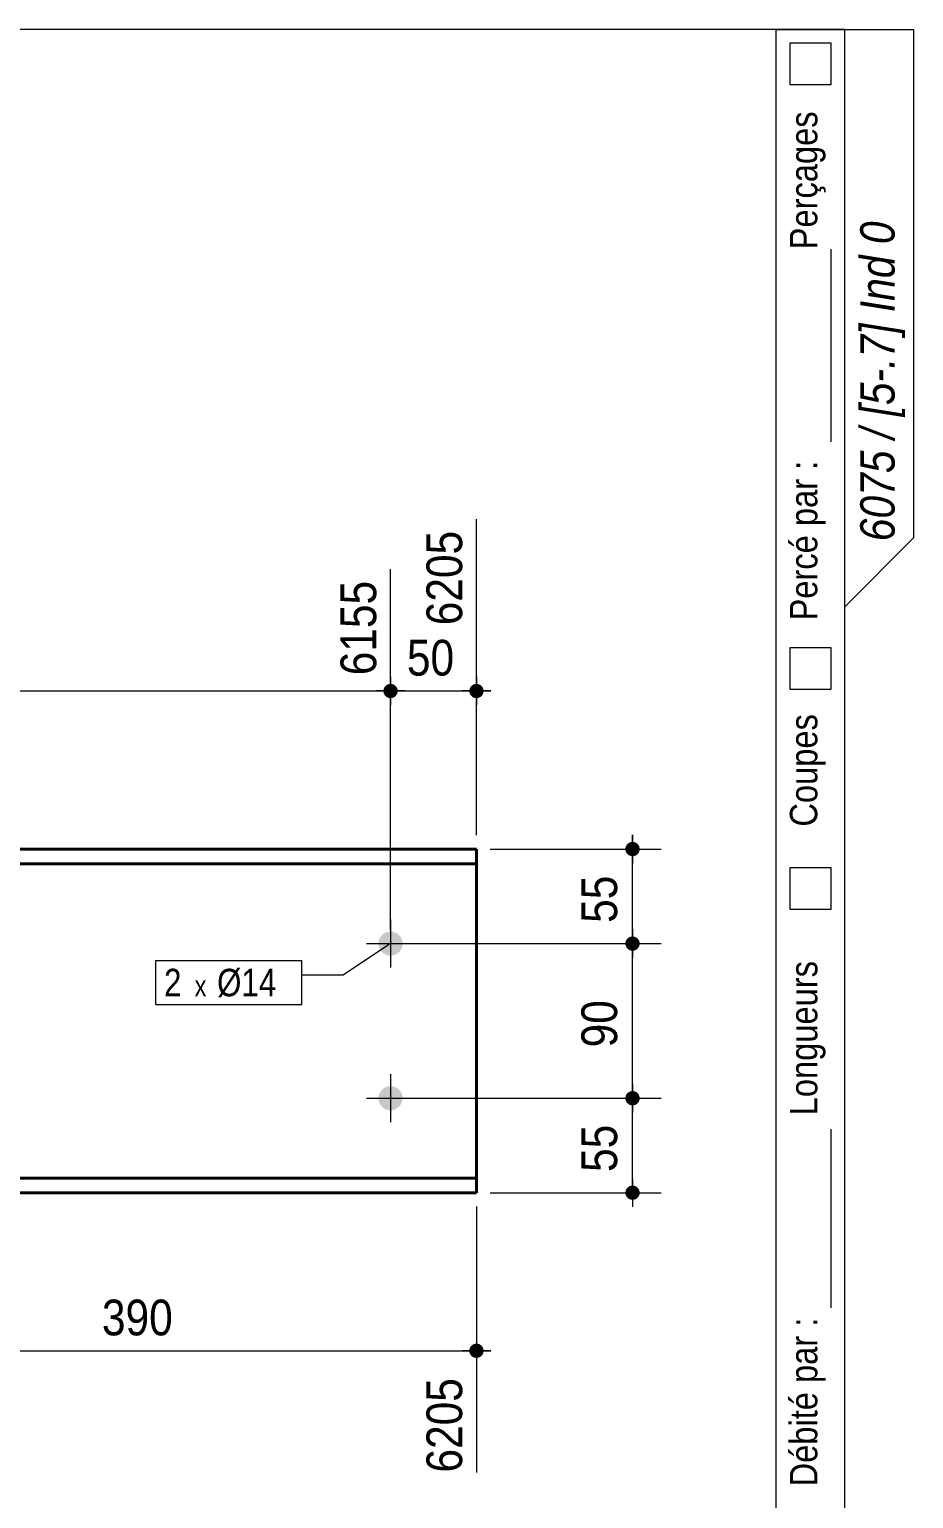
# Model space of a CAD drawing. Header units: millimetres. Extents: x 2 to 287, y 5 to 195.
# Drawn here: x 222.7 to 287, y 88.1 to 195 of the extents above; entities that cross this region are included whole.
import ezdxf

# ---------------------------------------------------------------- set-up
doc = ezdxf.new("R2010")
doc.units = ezdxf.units.MM
doc.linetypes.add('CACHE2', pattern=[1.190625, 0.79375, -0.396875])
for name, color, linetype, lineweight in [('Autre type objet', 1, 'Continuous', 0), ('Boulon', 7, 'Continuous', 0), ('Cache', 7, 'Continuous', 0), ('Cotation', 7, 'Continuous', 0), ('Désignation boulon', 3, 'Continuous', 0), ('Feuille dessin', 5, 'Continuous', 0), ('Piece', 2, 'Continuous', 0)]:
    doc.layers.add(name, color=color, linetype=linetype, lineweight=lineweight)
doc.styles.add('ARIAL', font='ARIAL.TTF')
doc.styles.add('ARIAL_ITALIC', font='ARIALI.TTF')
doc.styles.add('COMIC_SANS_MS', font='COMIC.TTF')

# ---------------------------------------------------------------- blocks, each defined once
blk = doc.blocks.new('*A4')
at = {"layer": 'Boulon'}
for points in [[(248.08, 128.54), (248.09, 128.58), (248.09, 128.62), (248.1, 128.66), (248.11, 128.71), (248.12, 128.75), (248.13, 128.79), (248.15, 128.83), (248.17, 128.87), (248.19, 128.91), (248.21, 128.94), (248.23, 128.98), (248.26, 129.01), (248.28, 129.05), (248.31, 129.08), (248.34, 129.11), (248.37, 129.14), (248.4, 129.17), (248.44, 129.2), (248.47, 129.22), (248.51, 129.24), (248.55, 129.26), (248.58, 129.28), (248.62, 129.3), (248.66, 129.32), (248.7, 129.33), (248.75, 129.34), (248.79, 129.35), (248.83, 129.36), (248.87, 129.36), (248.92, 129.37), (248.96, 129.37), (249, 129.37), (249.04, 129.36), (249.09, 129.36), (249.13, 129.35), (249.17, 129.34), (249.21, 129.33), (249.25, 129.32), (249.29, 129.3), (249.33, 129.28), (249.37, 129.26), (249.41, 129.24), (249.44, 129.22), (249.48, 129.2), (249.51, 129.17), (249.55, 129.14), (249.58, 129.11), (249.61, 129.08), (249.63, 129.05), (249.66, 129.01), (249.69, 128.98), (249.71, 128.94), (249.73, 128.91), (249.75, 128.87), (249.77, 128.83), (249.78, 128.79), (249.8, 128.75), (249.81, 128.71), (249.82, 128.66), (249.82, 128.62), (249.83, 128.58), (249.83, 128.54), (249.83, 128.49), (249.83, 128.45), (249.83, 128.41), (249.82, 128.36), (249.82, 128.32), (249.81, 128.28), (249.8, 128.24), (249.78, 128.2), (249.77, 128.16), (249.75, 128.12), (249.73, 128.08), (249.71, 128.04), (249.69, 128.01), (249.66, 127.97), (249.63, 127.94), (249.61, 127.91), (249.58, 127.87), (249.55, 127.84), (249.51, 127.82), (249.48, 127.79), (249.44, 127.77), (249.41, 127.74), (249.37, 127.72), (249.33, 127.7), (249.29, 127.68), (249.25, 127.67), (249.21, 127.66), (249.17, 127.64), (249.13, 127.63), (249.09, 127.63), (249.04, 127.62), (249, 127.62), (248.96, 127.62), (248.92, 127.62), (248.87, 127.62), (248.83, 127.63), (248.79, 127.63), (248.75, 127.64), (248.7, 127.66), (248.66, 127.67), (248.62, 127.68), (248.58, 127.7), (248.55, 127.72), (248.51, 127.74), (248.47, 127.77), (248.44, 127.79), (248.4, 127.82), (248.37, 127.84), (248.34, 127.87), (248.31, 127.91), (248.28, 127.94), (248.26, 127.97), (248.23, 128.01), (248.21, 128.04), (248.19, 128.08), (248.17, 128.12), (248.15, 128.16), (248.13, 128.2), (248.12, 128.24), (248.11, 128.28), (248.1, 128.32), (248.09, 128.36), (248.09, 128.41), (248.08, 128.45), (248.08, 128.49)], [(248.08, 117.29), (248.09, 117.33), (248.09, 117.37), (248.1, 117.41), (248.11, 117.46), (248.12, 117.5), (248.13, 117.54), (248.15, 117.58), (248.17, 117.62), (248.19, 117.66), (248.21, 117.69), (248.23, 117.73), (248.26, 117.76), (248.28, 117.8), (248.31, 117.83), (248.34, 117.86), (248.37, 117.89), (248.4, 117.92), (248.44, 117.95), (248.47, 117.97), (248.51, 117.99), (248.55, 118.01), (248.58, 118.03), (248.62, 118.05), (248.66, 118.07), (248.7, 118.08), (248.75, 118.09), (248.79, 118.1), (248.83, 118.11), (248.87, 118.11), (248.92, 118.12), (248.96, 118.12), (249, 118.12), (249.04, 118.11), (249.09, 118.11), (249.13, 118.1), (249.17, 118.09), (249.21, 118.08), (249.25, 118.07), (249.29, 118.05), (249.33, 118.03), (249.37, 118.01), (249.41, 117.99), (249.44, 117.97), (249.48, 117.95), (249.51, 117.92), (249.55, 117.89), (249.58, 117.86), (249.61, 117.83), (249.63, 117.8), (249.66, 117.76), (249.69, 117.73), (249.71, 117.69), (249.73, 117.66), (249.75, 117.62), (249.77, 117.58), (249.78, 117.54), (249.8, 117.5), (249.81, 117.46), (249.82, 117.41), (249.82, 117.37), (249.83, 117.33), (249.83, 117.29), (249.83, 117.24), (249.83, 117.2), (249.83, 117.16), (249.82, 117.11), (249.82, 117.07), (249.81, 117.03), (249.8, 116.99), (249.78, 116.95), (249.77, 116.91), (249.75, 116.87), (249.73, 116.83), (249.71, 116.79), (249.69, 116.76), (249.66, 116.72), (249.63, 116.69), (249.61, 116.66), (249.58, 116.62), (249.55, 116.59), (249.51, 116.57), (249.48, 116.54), (249.44, 116.52), (249.41, 116.49), (249.37, 116.47), (249.33, 116.45), (249.29, 116.43), (249.25, 116.42), (249.21, 116.41), (249.17, 116.39), (249.13, 116.38), (249.09, 116.38), (249.04, 116.37), (249, 116.37), (248.96, 116.37), (248.92, 116.37), (248.87, 116.37), (248.83, 116.38), (248.79, 116.38), (248.75, 116.39), (248.7, 116.41), (248.66, 116.42), (248.62, 116.43), (248.58, 116.45), (248.55, 116.47), (248.51, 116.49), (248.47, 116.52), (248.44, 116.54), (248.4, 116.57), (248.37, 116.59), (248.34, 116.62), (248.31, 116.66), (248.28, 116.69), (248.26, 116.72), (248.23, 116.76), (248.21, 116.79), (248.19, 116.83), (248.17, 116.87), (248.15, 116.91), (248.13, 116.95), (248.12, 116.99), (248.11, 117.03), (248.1, 117.07), (248.09, 117.11), (248.09, 117.16), (248.08, 117.2), (248.08, 117.24)]]:
    blk.add_hatch(color=256, dxfattribs=at).paths.add_polyline_path(points, flags=17)
at = {"layer": 'Boulon', "linetype": 'Continuous', "lineweight": 0}
for p, q in [((248.96, 130.24), (248.96, 126.74)), ((247.21, 128.49), (250.71, 128.49)), ((248.96, 118.99), (248.96, 115.49)), ((247.21, 117.24), (250.71, 117.24))]:
    blk.add_line(p, q, dxfattribs=at)
blk = doc.blocks.new('*A6')
at = {"layer": 'Cache', "color": 7, "linetype": 'CACHE2', "lineweight": 20}
blk.add_line((255.208257, 135.367082), (167.821823, 135.367082), dxfattribs=at)
at = {"layer": 'Piece', "color": 2, "linetype": 'Continuous', "lineweight": 40}
for p, q in [((255.208257, 135.367082), (167.821823, 135.36709)), ((255.208257, 135.367082), (255.208257, 134.304582)), ((255.208257, 134.304582), (167.821823, 134.304582)), ((255.208257, 134.304582), (255.208257, 110.367082)), ((255.208257, 111.429582), (167.821823, 111.429582)), ((255.208257, 110.367082), (167.821823, 110.367082))]:
    blk.add_line(p, q, dxfattribs=at)
blk = doc.blocks.new('*A7')
at = {"layer": 'Feuille dessin', "linetype": 'Continuous', "lineweight": 0}
for p, q in [((282, 195), (5, 195)), ((282, 5), (282, 195))]:
    blk.add_line(p, q, dxfattribs=at)
blk = doc.blocks.new('*A8')
at = {"layer": 'Autre type objet', "linetype": 'Continuous', "lineweight": 0}
for p, q in [((277, 42), (277, 195)), ((277, 195), (287, 195)), ((282, 42), (282, 195)), ((287, 195), (287, 158)), ((278, 194), (278, 191)), ((281, 194), (278, 194)), ((281, 191), (281, 194)), ((278, 191), (281, 191)), ((281, 165), (281, 179)), ((287, 158), (282, 153)), ((278, 150), (278, 147)), ((281, 150), (278, 150)), ((281, 147), (281, 150)), ((278, 147), (281, 147)), ((278, 134), (278, 131)), ((281, 134), (278, 134)), ((281, 131), (281, 134)), ((278, 131), (281, 131)), ((281, 102), (281, 115))]:
    blk.add_line(p, q, dxfattribs=at)
at = {"layer": 'Autre type objet', "width": 0.85}
for s, height, style, p in [('Perçages', 2, 'ARIAL', (280, 179)), ('6075 / [5-.7] Ind 0', 2.5, 'ARIAL_ITALIC', (285.619109, 157.760245)), ('Percé par :', 2, 'ARIAL', (280, 152)), ('Coupes', 2, 'ARIAL', (280, 137)), ('Longueurs', 2, 'ARIAL', (280, 116)), ('Débité par :', 2, 'ARIAL', (280, 89))]:
    blk.add_text(s, height=height, rotation=90, dxfattribs=dict(at, style=style)).set_placement(p)
blk = doc.blocks.new('*A15')
at = {"layer": 'Cotation'}
blk.add_hatch(color=256, dxfattribs=at).paths.add_polyline_path([(248.93, 146.35), (248.91, 146.35), (248.88, 146.35), (248.86, 146.36), (248.83, 146.36), (248.81, 146.37), (248.78, 146.38), (248.76, 146.39), (248.74, 146.4), (248.71, 146.41), (248.69, 146.42), (248.67, 146.43), (248.65, 146.45), (248.63, 146.47), (248.61, 146.48), (248.59, 146.5), (248.57, 146.52), (248.56, 146.54), (248.54, 146.56), (248.53, 146.58), (248.51, 146.6), (248.5, 146.62), (248.49, 146.64), (248.48, 146.67), (248.47, 146.69), (248.46, 146.72), (248.45, 146.74), (248.45, 146.77), (248.44, 146.79), (248.44, 146.82), (248.44, 146.84), (248.44, 146.87), (248.44, 146.89), (248.44, 146.92), (248.44, 146.94), (248.45, 146.97), (248.45, 146.99), (248.46, 147.02), (248.47, 147.04), (248.48, 147.07), (248.49, 147.09), (248.5, 147.11), (248.51, 147.13), (248.53, 147.16), (248.54, 147.18), (248.56, 147.2), (248.57, 147.22), (248.59, 147.23), (248.61, 147.25), (248.63, 147.27), (248.65, 147.28), (248.67, 147.3), (248.69, 147.31), (248.71, 147.33), (248.74, 147.34), (248.76, 147.35), (248.78, 147.36), (248.81, 147.36), (248.83, 147.37), (248.86, 147.38), (248.88, 147.38), (248.91, 147.38), (248.93, 147.39), (248.96, 147.39), (248.98, 147.39), (249.01, 147.38), (249.03, 147.38), (249.06, 147.38), (249.08, 147.37), (249.11, 147.36), (249.13, 147.36), (249.16, 147.35), (249.18, 147.34), (249.2, 147.33), (249.23, 147.31), (249.25, 147.3), (249.27, 147.28), (249.29, 147.27), (249.31, 147.25), (249.33, 147.23), (249.34, 147.22), (249.36, 147.2), (249.38, 147.18), (249.39, 147.16), (249.4, 147.13), (249.42, 147.11), (249.43, 147.09), (249.44, 147.07), (249.45, 147.04), (249.46, 147.02), (249.46, 146.99), (249.47, 146.97), (249.47, 146.94), (249.48, 146.92), (249.48, 146.89), (249.48, 146.87), (249.48, 146.84), (249.48, 146.82), (249.47, 146.79), (249.47, 146.77), (249.46, 146.74), (249.46, 146.72), (249.45, 146.69), (249.44, 146.67), (249.43, 146.64), (249.42, 146.62), (249.4, 146.6), (249.39, 146.58), (249.38, 146.56), (249.36, 146.54), (249.34, 146.52), (249.33, 146.5), (249.31, 146.48), (249.29, 146.47), (249.27, 146.45), (249.25, 146.43), (249.23, 146.42), (249.2, 146.41), (249.18, 146.4), (249.16, 146.39), (249.13, 146.38), (249.11, 146.37), (249.08, 146.36), (249.06, 146.36), (249.03, 146.35), (249.01, 146.35), (248.98, 146.35), (248.96, 146.35)], flags=17)
at = {"layer": 'Cotation', "linetype": 'Continuous', "lineweight": 0}
for p, q in [((248.96, 129.49), (248.96, 155.72)), ((248.96, 147.91), (248.96, 145.83)), ((40.31, 146.87), (248.96, 146.87)), ((250, 146.87), (247.92, 146.87)), ((248.96, 146.87), (250, 146.87))]:
    blk.add_line(p, q, dxfattribs=at)
at = {"layer": 'Cotation'}
blk.add_point((248.96, 146.87), dxfattribs=at)
at = {"layer": 'Cotation', "style": 'ARIAL', "width": 0.85}
blk.add_text('6155', height=2.6, rotation=90.0002, dxfattribs=at).set_placement((247.92, 148.01))
blk = doc.blocks.new('*A16')
at = {"layer": 'Cotation'}
for points in [[(248.93, 146.35), (248.91, 146.35), (248.88, 146.35), (248.86, 146.36), (248.83, 146.36), (248.81, 146.37), (248.78, 146.38), (248.76, 146.39), (248.74, 146.4), (248.71, 146.41), (248.69, 146.42), (248.67, 146.43), (248.65, 146.45), (248.63, 146.47), (248.61, 146.48), (248.59, 146.5), (248.57, 146.52), (248.56, 146.54), (248.54, 146.56), (248.53, 146.58), (248.51, 146.6), (248.5, 146.62), (248.49, 146.64), (248.48, 146.67), (248.47, 146.69), (248.46, 146.72), (248.45, 146.74), (248.45, 146.77), (248.44, 146.79), (248.44, 146.82), (248.44, 146.84), (248.44, 146.87), (248.44, 146.89), (248.44, 146.92), (248.44, 146.94), (248.45, 146.97), (248.45, 146.99), (248.46, 147.02), (248.47, 147.04), (248.48, 147.07), (248.49, 147.09), (248.5, 147.11), (248.51, 147.13), (248.53, 147.16), (248.54, 147.18), (248.56, 147.2), (248.57, 147.22), (248.59, 147.23), (248.61, 147.25), (248.63, 147.27), (248.65, 147.28), (248.67, 147.3), (248.69, 147.31), (248.71, 147.33), (248.74, 147.34), (248.76, 147.35), (248.78, 147.36), (248.81, 147.36), (248.83, 147.37), (248.86, 147.38), (248.88, 147.38), (248.91, 147.38), (248.93, 147.39), (248.96, 147.39), (248.98, 147.39), (249.01, 147.38), (249.03, 147.38), (249.06, 147.38), (249.08, 147.37), (249.11, 147.36), (249.13, 147.36), (249.16, 147.35), (249.18, 147.34), (249.2, 147.33), (249.23, 147.31), (249.25, 147.3), (249.27, 147.28), (249.29, 147.27), (249.31, 147.25), (249.33, 147.23), (249.34, 147.22), (249.36, 147.2), (249.38, 147.18), (249.39, 147.16), (249.4, 147.13), (249.42, 147.11), (249.43, 147.09), (249.44, 147.07), (249.45, 147.04), (249.46, 147.02), (249.46, 146.99), (249.47, 146.97), (249.47, 146.94), (249.48, 146.92), (249.48, 146.89), (249.48, 146.87), (249.48, 146.84), (249.48, 146.82), (249.47, 146.79), (249.47, 146.77), (249.46, 146.74), (249.46, 146.72), (249.45, 146.69), (249.44, 146.67), (249.43, 146.64), (249.42, 146.62), (249.4, 146.6), (249.39, 146.58), (249.38, 146.56), (249.36, 146.54), (249.34, 146.52), (249.33, 146.5), (249.31, 146.48), (249.29, 146.47), (249.27, 146.45), (249.25, 146.43), (249.23, 146.42), (249.2, 146.41), (249.18, 146.4), (249.16, 146.39), (249.13, 146.38), (249.11, 146.37), (249.08, 146.36), (249.06, 146.36), (249.03, 146.35), (249.01, 146.35), (248.98, 146.35), (248.96, 146.35)], [(255.18, 146.35), (255.16, 146.35), (255.13, 146.35), (255.11, 146.36), (255.08, 146.36), (255.06, 146.37), (255.03, 146.38), (255.01, 146.39), (254.99, 146.4), (254.96, 146.41), (254.94, 146.42), (254.92, 146.43), (254.9, 146.45), (254.88, 146.47), (254.86, 146.48), (254.84, 146.5), (254.82, 146.52), (254.81, 146.54), (254.79, 146.56), (254.78, 146.58), (254.76, 146.6), (254.75, 146.62), (254.74, 146.64), (254.73, 146.67), (254.72, 146.69), (254.71, 146.72), (254.7, 146.74), (254.7, 146.77), (254.69, 146.79), (254.69, 146.82), (254.69, 146.84), (254.69, 146.87), (254.69, 146.89), (254.69, 146.92), (254.69, 146.94), (254.7, 146.97), (254.7, 146.99), (254.71, 147.02), (254.72, 147.04), (254.73, 147.07), (254.74, 147.09), (254.75, 147.11), (254.76, 147.13), (254.78, 147.16), (254.79, 147.18), (254.81, 147.2), (254.82, 147.22), (254.84, 147.23), (254.86, 147.25), (254.88, 147.27), (254.9, 147.28), (254.92, 147.3), (254.94, 147.31), (254.96, 147.33), (254.99, 147.34), (255.01, 147.35), (255.03, 147.36), (255.06, 147.36), (255.08, 147.37), (255.11, 147.38), (255.13, 147.38), (255.16, 147.38), (255.18, 147.39), (255.21, 147.39), (255.23, 147.39), (255.26, 147.38), (255.28, 147.38), (255.31, 147.38), (255.33, 147.37), (255.36, 147.36), (255.38, 147.36), (255.41, 147.35), (255.43, 147.34), (255.45, 147.33), (255.48, 147.31), (255.5, 147.3), (255.52, 147.28), (255.54, 147.27), (255.56, 147.25), (255.58, 147.23), (255.59, 147.22), (255.61, 147.2), (255.63, 147.18), (255.64, 147.16), (255.65, 147.13), (255.67, 147.11), (255.68, 147.09), (255.69, 147.07), (255.7, 147.04), (255.71, 147.02), (255.71, 146.99), (255.72, 146.97), (255.72, 146.94), (255.73, 146.92), (255.73, 146.89), (255.73, 146.87), (255.73, 146.84), (255.73, 146.82), (255.72, 146.79), (255.72, 146.77), (255.71, 146.74), (255.71, 146.72), (255.7, 146.69), (255.69, 146.67), (255.68, 146.64), (255.67, 146.62), (255.65, 146.6), (255.64, 146.58), (255.63, 146.56), (255.61, 146.54), (255.59, 146.52), (255.58, 146.5), (255.56, 146.48), (255.54, 146.47), (255.52, 146.45), (255.5, 146.43), (255.48, 146.42), (255.45, 146.41), (255.43, 146.4), (255.41, 146.39), (255.38, 146.38), (255.36, 146.37), (255.33, 146.36), (255.31, 146.36), (255.28, 146.35), (255.26, 146.35), (255.23, 146.35), (255.21, 146.35)]]:
    blk.add_hatch(color=256, dxfattribs=at).paths.add_polyline_path(points, flags=17)
at = {"layer": 'Cotation', "linetype": 'Continuous', "lineweight": 0}
for p, q in [((255.21, 136.37), (255.21, 159.36)), ((248.96, 129.49), (248.96, 155.72)), ((248.96, 147.91), (248.96, 145.83)), ((255.21, 147.91), (255.21, 145.83)), ((250, 146.87), (247.92, 146.87)), ((248.96, 146.87), (247.92, 146.87)), ((248.96, 146.87), (255.21, 146.87)), ((256.25, 146.87), (254.17, 146.87)), ((255.21, 146.87), (256.25, 146.87))]:
    blk.add_line(p, q, dxfattribs=at)
at = {"layer": 'Cotation'}
for p in [(248.96, 146.87), (255.21, 146.87)]:
    blk.add_point(p, dxfattribs=at)
at = {"layer": 'Cotation', "style": 'ARIAL', "width": 0.85}
blk.add_text('6205', height=2.6, rotation=90.0002, dxfattribs=at).set_placement((254.17, 151.65))
blk.add_text('50', height=2.6, dxfattribs=at).set_placement((250.15, 147.99))
blk = doc.blocks.new('*A24')
at = {"layer": 'Cotation'}
for points in [[(206.48, 98.35), (206.46, 98.35), (206.43, 98.35), (206.41, 98.36), (206.38, 98.36), (206.36, 98.37), (206.33, 98.38), (206.31, 98.39), (206.29, 98.4), (206.26, 98.41), (206.24, 98.42), (206.22, 98.43), (206.2, 98.45), (206.18, 98.47), (206.16, 98.48), (206.14, 98.5), (206.12, 98.52), (206.11, 98.54), (206.09, 98.56), (206.08, 98.58), (206.06, 98.6), (206.05, 98.62), (206.04, 98.64), (206.03, 98.67), (206.02, 98.69), (206.01, 98.72), (206, 98.74), (206, 98.77), (205.99, 98.79), (205.99, 98.82), (205.99, 98.84), (205.99, 98.87), (205.99, 98.89), (205.99, 98.92), (205.99, 98.94), (206, 98.97), (206, 98.99), (206.01, 99.02), (206.02, 99.04), (206.03, 99.07), (206.04, 99.09), (206.05, 99.11), (206.06, 99.13), (206.08, 99.16), (206.09, 99.18), (206.11, 99.2), (206.12, 99.22), (206.14, 99.23), (206.16, 99.25), (206.18, 99.27), (206.2, 99.28), (206.22, 99.3), (206.24, 99.31), (206.26, 99.33), (206.29, 99.34), (206.31, 99.35), (206.33, 99.36), (206.36, 99.36), (206.38, 99.37), (206.41, 99.38), (206.43, 99.38), (206.46, 99.38), (206.48, 99.39), (206.51, 99.39), (206.53, 99.39), (206.56, 99.38), (206.59, 99.38), (206.61, 99.38), (206.64, 99.37), (206.66, 99.36), (206.68, 99.36), (206.71, 99.35), (206.73, 99.34), (206.75, 99.33), (206.78, 99.31), (206.8, 99.3), (206.82, 99.28), (206.84, 99.27), (206.86, 99.25), (206.88, 99.23), (206.89, 99.22), (206.91, 99.2), (206.93, 99.18), (206.94, 99.16), (206.96, 99.13), (206.97, 99.11), (206.98, 99.09), (206.99, 99.07), (207, 99.04), (207.01, 99.02), (207.01, 98.99), (207.02, 98.97), (207.02, 98.94), (207.03, 98.92), (207.03, 98.89), (207.03, 98.87), (207.03, 98.84), (207.03, 98.82), (207.02, 98.79), (207.02, 98.77), (207.01, 98.74), (207.01, 98.72), (207, 98.69), (206.99, 98.67), (206.98, 98.64), (206.97, 98.62), (206.96, 98.6), (206.94, 98.58), (206.93, 98.56), (206.91, 98.54), (206.89, 98.52), (206.88, 98.5), (206.86, 98.48), (206.84, 98.47), (206.82, 98.45), (206.8, 98.43), (206.78, 98.42), (206.75, 98.41), (206.73, 98.4), (206.71, 98.39), (206.68, 98.38), (206.66, 98.37), (206.64, 98.36), (206.61, 98.36), (206.59, 98.35), (206.56, 98.35), (206.53, 98.35), (206.51, 98.35)], [(255.18, 98.35), (255.16, 98.35), (255.13, 98.35), (255.11, 98.36), (255.08, 98.36), (255.06, 98.37), (255.03, 98.38), (255.01, 98.39), (254.99, 98.4), (254.96, 98.41), (254.94, 98.42), (254.92, 98.43), (254.9, 98.45), (254.88, 98.47), (254.86, 98.48), (254.84, 98.5), (254.82, 98.52), (254.81, 98.54), (254.79, 98.56), (254.78, 98.58), (254.76, 98.6), (254.75, 98.62), (254.74, 98.64), (254.73, 98.67), (254.72, 98.69), (254.71, 98.72), (254.7, 98.74), (254.7, 98.77), (254.69, 98.79), (254.69, 98.82), (254.69, 98.84), (254.69, 98.87), (254.69, 98.89), (254.69, 98.92), (254.69, 98.94), (254.7, 98.97), (254.7, 98.99), (254.71, 99.02), (254.72, 99.04), (254.73, 99.07), (254.74, 99.09), (254.75, 99.11), (254.76, 99.13), (254.78, 99.16), (254.79, 99.18), (254.81, 99.2), (254.82, 99.22), (254.84, 99.23), (254.86, 99.25), (254.88, 99.27), (254.9, 99.28), (254.92, 99.3), (254.94, 99.31), (254.96, 99.33), (254.99, 99.34), (255.01, 99.35), (255.03, 99.36), (255.06, 99.36), (255.08, 99.37), (255.11, 99.38), (255.13, 99.38), (255.16, 99.38), (255.18, 99.39), (255.21, 99.39), (255.23, 99.39), (255.26, 99.38), (255.28, 99.38), (255.31, 99.38), (255.33, 99.37), (255.36, 99.36), (255.38, 99.36), (255.41, 99.35), (255.43, 99.34), (255.45, 99.33), (255.48, 99.31), (255.5, 99.3), (255.52, 99.28), (255.54, 99.27), (255.56, 99.25), (255.58, 99.23), (255.59, 99.22), (255.61, 99.2), (255.63, 99.18), (255.64, 99.16), (255.65, 99.13), (255.67, 99.11), (255.68, 99.09), (255.69, 99.07), (255.7, 99.04), (255.71, 99.02), (255.71, 98.99), (255.72, 98.97), (255.72, 98.94), (255.73, 98.92), (255.73, 98.89), (255.73, 98.87), (255.73, 98.84), (255.73, 98.82), (255.72, 98.79), (255.72, 98.77), (255.71, 98.74), (255.71, 98.72), (255.7, 98.69), (255.69, 98.67), (255.68, 98.64), (255.67, 98.62), (255.65, 98.6), (255.64, 98.58), (255.63, 98.56), (255.61, 98.54), (255.59, 98.52), (255.58, 98.5), (255.56, 98.48), (255.54, 98.47), (255.52, 98.45), (255.5, 98.43), (255.48, 98.42), (255.45, 98.41), (255.43, 98.4), (255.41, 98.39), (255.38, 98.38), (255.36, 98.37), (255.33, 98.36), (255.31, 98.36), (255.28, 98.35), (255.26, 98.35), (255.23, 98.35), (255.21, 98.35)]]:
    blk.add_hatch(color=256, dxfattribs=at).paths.add_polyline_path(points, flags=17)
at = {"layer": 'Cotation', "linetype": 'Continuous', "lineweight": 0}
for p, q in [((206.51, 121.87), (206.51, 90.01)), ((255.21, 109.37), (255.21, 90.01)), ((206.51, 99.91), (206.51, 97.83)), ((255.21, 99.91), (255.21, 97.83)), ((207.55, 98.87), (205.47, 98.87)), ((206.51, 98.87), (205.47, 98.87)), ((206.51, 98.87), (255.21, 98.87)), ((256.25, 98.87), (254.17, 98.87)), ((255.21, 98.87), (256.25, 98.87))]:
    blk.add_line(p, q, dxfattribs=at)
at = {"layer": 'Cotation'}
for p in [(206.51, 98.87), (255.21, 98.87)]:
    blk.add_point(p, dxfattribs=at)
at = {"layer": 'Cotation', "style": 'ARIAL', "width": 0.85}
blk.add_text('390', height=2.6, dxfattribs=at).set_placement((227.97, 99.99))
blk.add_text('6205', height=2.6, rotation=90.0002, dxfattribs=at).set_placement((254.17, 90.01))
blk = doc.blocks.new('*A33')
at = {"layer": 'Cotation'}
for points in [[(266.53, 116.72), (266.51, 116.73), (266.48, 116.73), (266.46, 116.73), (266.43, 116.74), (266.41, 116.75), (266.38, 116.75), (266.36, 116.76), (266.34, 116.77), (266.31, 116.78), (266.29, 116.8), (266.27, 116.81), (266.25, 116.83), (266.23, 116.84), (266.21, 116.86), (266.19, 116.88), (266.17, 116.89), (266.16, 116.91), (266.14, 116.93), (266.13, 116.95), (266.11, 116.98), (266.1, 117), (266.09, 117.02), (266.08, 117.04), (266.07, 117.07), (266.06, 117.09), (266.05, 117.12), (266.05, 117.14), (266.04, 117.17), (266.04, 117.19), (266.04, 117.22), (266.04, 117.24), (266.04, 117.27), (266.04, 117.29), (266.04, 117.32), (266.05, 117.34), (266.05, 117.37), (266.06, 117.39), (266.07, 117.42), (266.08, 117.44), (266.09, 117.47), (266.1, 117.49), (266.11, 117.51), (266.13, 117.53), (266.14, 117.55), (266.16, 117.57), (266.17, 117.59), (266.19, 117.61), (266.21, 117.63), (266.23, 117.64), (266.25, 117.66), (266.27, 117.68), (266.29, 117.69), (266.31, 117.7), (266.34, 117.71), (266.36, 117.72), (266.38, 117.73), (266.41, 117.74), (266.43, 117.75), (266.46, 117.75), (266.48, 117.76), (266.51, 117.76), (266.53, 117.76), (266.56, 117.76), (266.58, 117.76), (266.61, 117.76), (266.63, 117.76), (266.66, 117.75), (266.68, 117.75), (266.71, 117.74), (266.73, 117.73), (266.76, 117.72), (266.78, 117.71), (266.8, 117.7), (266.83, 117.69), (266.85, 117.68), (266.87, 117.66), (266.89, 117.64), (266.91, 117.63), (266.93, 117.61), (266.94, 117.59), (266.96, 117.57), (266.98, 117.55), (266.99, 117.53), (267, 117.51), (267.02, 117.49), (267.03, 117.47), (267.04, 117.44), (267.05, 117.42), (267.06, 117.39), (267.06, 117.37), (267.07, 117.34), (267.07, 117.32), (267.08, 117.29), (267.08, 117.27), (267.08, 117.24), (267.08, 117.22), (267.08, 117.19), (267.07, 117.17), (267.07, 117.14), (267.06, 117.12), (267.06, 117.09), (267.05, 117.07), (267.04, 117.04), (267.03, 117.02), (267.02, 117), (267, 116.98), (266.99, 116.95), (266.98, 116.93), (266.96, 116.91), (266.94, 116.89), (266.93, 116.88), (266.91, 116.86), (266.89, 116.84), (266.87, 116.83), (266.85, 116.81), (266.83, 116.8), (266.8, 116.78), (266.78, 116.77), (266.76, 116.76), (266.73, 116.75), (266.71, 116.75), (266.68, 116.74), (266.66, 116.73), (266.63, 116.73), (266.61, 116.73), (266.58, 116.72), (266.56, 116.72)], [(266.53, 109.85), (266.51, 109.85), (266.48, 109.85), (266.46, 109.86), (266.43, 109.86), (266.41, 109.87), (266.38, 109.88), (266.36, 109.89), (266.34, 109.9), (266.31, 109.91), (266.29, 109.92), (266.27, 109.93), (266.25, 109.95), (266.23, 109.97), (266.21, 109.98), (266.19, 110), (266.17, 110.02), (266.16, 110.04), (266.14, 110.06), (266.13, 110.08), (266.11, 110.1), (266.1, 110.12), (266.09, 110.14), (266.08, 110.17), (266.07, 110.19), (266.06, 110.22), (266.05, 110.24), (266.05, 110.27), (266.04, 110.29), (266.04, 110.32), (266.04, 110.34), (266.04, 110.37), (266.04, 110.39), (266.04, 110.42), (266.04, 110.44), (266.05, 110.47), (266.05, 110.49), (266.06, 110.52), (266.07, 110.54), (266.08, 110.57), (266.09, 110.59), (266.1, 110.61), (266.11, 110.63), (266.13, 110.66), (266.14, 110.68), (266.16, 110.7), (266.17, 110.72), (266.19, 110.73), (266.21, 110.75), (266.23, 110.77), (266.25, 110.78), (266.27, 110.8), (266.29, 110.81), (266.31, 110.83), (266.34, 110.84), (266.36, 110.85), (266.38, 110.86), (266.41, 110.86), (266.43, 110.87), (266.46, 110.88), (266.48, 110.88), (266.51, 110.88), (266.53, 110.89), (266.56, 110.89), (266.58, 110.89), (266.61, 110.88), (266.63, 110.88), (266.66, 110.88), (266.68, 110.87), (266.71, 110.86), (266.73, 110.86), (266.76, 110.85), (266.78, 110.84), (266.8, 110.83), (266.83, 110.81), (266.85, 110.8), (266.87, 110.78), (266.89, 110.77), (266.91, 110.75), (266.93, 110.73), (266.94, 110.72), (266.96, 110.7), (266.98, 110.68), (266.99, 110.66), (267, 110.63), (267.02, 110.61), (267.03, 110.59), (267.04, 110.57), (267.05, 110.54), (267.06, 110.52), (267.06, 110.49), (267.07, 110.47), (267.07, 110.44), (267.08, 110.42), (267.08, 110.39), (267.08, 110.37), (267.08, 110.34), (267.08, 110.32), (267.07, 110.29), (267.07, 110.27), (267.06, 110.24), (267.06, 110.22), (267.05, 110.19), (267.04, 110.17), (267.03, 110.14), (267.02, 110.12), (267, 110.1), (266.99, 110.08), (266.98, 110.06), (266.96, 110.04), (266.94, 110.02), (266.93, 110), (266.91, 109.98), (266.89, 109.97), (266.87, 109.95), (266.85, 109.93), (266.83, 109.92), (266.8, 109.91), (266.78, 109.9), (266.76, 109.89), (266.73, 109.88), (266.71, 109.87), (266.68, 109.86), (266.66, 109.86), (266.63, 109.85), (266.61, 109.85), (266.58, 109.85), (266.56, 109.85)]]:
    blk.add_hatch(color=256, dxfattribs=at).paths.add_polyline_path(points, flags=17)
at = {"layer": 'Cotation', "linetype": 'Continuous', "lineweight": 0}
for p, q in [((266.56, 118.28), (266.56, 116.2)), ((266.56, 117.24), (266.56, 118.28)), ((249.96, 117.24), (268.64, 117.24)), ((265.52, 117.24), (267.6, 117.24)), ((266.56, 110.37), (266.56, 117.24)), ((266.56, 111.41), (266.56, 109.33)), ((256.21, 110.37), (268.64, 110.37)), ((265.52, 110.37), (267.6, 110.37)), ((266.56, 110.37), (266.56, 109.33))]:
    blk.add_line(p, q, dxfattribs=at)
at = {"layer": 'Cotation'}
for p in [(266.56, 117.24), (266.56, 110.37)]:
    blk.add_point(p, dxfattribs=at)
at = {"layer": 'Cotation', "style": 'ARIAL', "width": 0.85}
blk.add_text('55', height=2.6, rotation=90.0002, dxfattribs=at).set_placement((265.44, 111.88))
blk = doc.blocks.new('*A34')
at = {"layer": 'Cotation'}
for points in [[(266.53, 127.97), (266.51, 127.98), (266.48, 127.98), (266.46, 127.98), (266.43, 127.99), (266.41, 128), (266.38, 128), (266.36, 128.01), (266.34, 128.02), (266.31, 128.03), (266.29, 128.05), (266.27, 128.06), (266.25, 128.08), (266.23, 128.09), (266.21, 128.11), (266.19, 128.13), (266.17, 128.14), (266.16, 128.16), (266.14, 128.18), (266.13, 128.2), (266.11, 128.23), (266.1, 128.25), (266.09, 128.27), (266.08, 128.29), (266.07, 128.32), (266.06, 128.34), (266.05, 128.37), (266.05, 128.39), (266.04, 128.42), (266.04, 128.44), (266.04, 128.47), (266.04, 128.49), (266.04, 128.52), (266.04, 128.54), (266.04, 128.57), (266.05, 128.59), (266.05, 128.62), (266.06, 128.64), (266.07, 128.67), (266.08, 128.69), (266.09, 128.72), (266.1, 128.74), (266.11, 128.76), (266.13, 128.78), (266.14, 128.8), (266.16, 128.82), (266.17, 128.84), (266.19, 128.86), (266.21, 128.88), (266.23, 128.89), (266.25, 128.91), (266.27, 128.93), (266.29, 128.94), (266.31, 128.95), (266.34, 128.96), (266.36, 128.97), (266.38, 128.98), (266.41, 128.99), (266.43, 129), (266.46, 129), (266.48, 129.01), (266.51, 129.01), (266.53, 129.01), (266.56, 129.01), (266.58, 129.01), (266.61, 129.01), (266.63, 129.01), (266.66, 129), (266.68, 129), (266.71, 128.99), (266.73, 128.98), (266.76, 128.97), (266.78, 128.96), (266.8, 128.95), (266.83, 128.94), (266.85, 128.93), (266.87, 128.91), (266.89, 128.89), (266.91, 128.88), (266.93, 128.86), (266.94, 128.84), (266.96, 128.82), (266.98, 128.8), (266.99, 128.78), (267, 128.76), (267.02, 128.74), (267.03, 128.72), (267.04, 128.69), (267.05, 128.67), (267.06, 128.64), (267.06, 128.62), (267.07, 128.59), (267.07, 128.57), (267.08, 128.54), (267.08, 128.52), (267.08, 128.49), (267.08, 128.47), (267.08, 128.44), (267.07, 128.42), (267.07, 128.39), (267.06, 128.37), (267.06, 128.34), (267.05, 128.32), (267.04, 128.29), (267.03, 128.27), (267.02, 128.25), (267, 128.23), (266.99, 128.2), (266.98, 128.18), (266.96, 128.16), (266.94, 128.14), (266.93, 128.13), (266.91, 128.11), (266.89, 128.09), (266.87, 128.08), (266.85, 128.06), (266.83, 128.05), (266.8, 128.03), (266.78, 128.02), (266.76, 128.01), (266.73, 128), (266.71, 128), (266.68, 127.99), (266.66, 127.98), (266.63, 127.98), (266.61, 127.98), (266.58, 127.97), (266.56, 127.97)], [(266.53, 116.72), (266.51, 116.73), (266.48, 116.73), (266.46, 116.73), (266.43, 116.74), (266.41, 116.75), (266.38, 116.75), (266.36, 116.76), (266.34, 116.77), (266.31, 116.78), (266.29, 116.8), (266.27, 116.81), (266.25, 116.83), (266.23, 116.84), (266.21, 116.86), (266.19, 116.88), (266.17, 116.89), (266.16, 116.91), (266.14, 116.93), (266.13, 116.95), (266.11, 116.98), (266.1, 117), (266.09, 117.02), (266.08, 117.04), (266.07, 117.07), (266.06, 117.09), (266.05, 117.12), (266.05, 117.14), (266.04, 117.17), (266.04, 117.19), (266.04, 117.22), (266.04, 117.24), (266.04, 117.27), (266.04, 117.29), (266.04, 117.32), (266.05, 117.34), (266.05, 117.37), (266.06, 117.39), (266.07, 117.42), (266.08, 117.44), (266.09, 117.47), (266.1, 117.49), (266.11, 117.51), (266.13, 117.53), (266.14, 117.55), (266.16, 117.57), (266.17, 117.59), (266.19, 117.61), (266.21, 117.63), (266.23, 117.64), (266.25, 117.66), (266.27, 117.68), (266.29, 117.69), (266.31, 117.7), (266.34, 117.71), (266.36, 117.72), (266.38, 117.73), (266.41, 117.74), (266.43, 117.75), (266.46, 117.75), (266.48, 117.76), (266.51, 117.76), (266.53, 117.76), (266.56, 117.76), (266.58, 117.76), (266.61, 117.76), (266.63, 117.76), (266.66, 117.75), (266.68, 117.75), (266.71, 117.74), (266.73, 117.73), (266.76, 117.72), (266.78, 117.71), (266.8, 117.7), (266.83, 117.69), (266.85, 117.68), (266.87, 117.66), (266.89, 117.64), (266.91, 117.63), (266.93, 117.61), (266.94, 117.59), (266.96, 117.57), (266.98, 117.55), (266.99, 117.53), (267, 117.51), (267.02, 117.49), (267.03, 117.47), (267.04, 117.44), (267.05, 117.42), (267.06, 117.39), (267.06, 117.37), (267.07, 117.34), (267.07, 117.32), (267.08, 117.29), (267.08, 117.27), (267.08, 117.24), (267.08, 117.22), (267.08, 117.19), (267.07, 117.17), (267.07, 117.14), (267.06, 117.12), (267.06, 117.09), (267.05, 117.07), (267.04, 117.04), (267.03, 117.02), (267.02, 117), (267, 116.98), (266.99, 116.95), (266.98, 116.93), (266.96, 116.91), (266.94, 116.89), (266.93, 116.88), (266.91, 116.86), (266.89, 116.84), (266.87, 116.83), (266.85, 116.81), (266.83, 116.8), (266.8, 116.78), (266.78, 116.77), (266.76, 116.76), (266.73, 116.75), (266.71, 116.75), (266.68, 116.74), (266.66, 116.73), (266.63, 116.73), (266.61, 116.73), (266.58, 116.72), (266.56, 116.72)]]:
    blk.add_hatch(color=256, dxfattribs=at).paths.add_polyline_path(points, flags=17)
at = {"layer": 'Cotation', "linetype": 'Continuous', "lineweight": 0}
for p, q in [((266.56, 129.53), (266.56, 127.45)), ((266.56, 128.49), (266.56, 129.53)), ((249.96, 128.49), (268.64, 128.49)), ((265.52, 128.49), (267.6, 128.49)), ((266.56, 117.24), (266.56, 128.49)), ((266.56, 118.28), (266.56, 116.2)), ((249.96, 117.24), (268.64, 117.24)), ((265.52, 117.24), (267.6, 117.24)), ((266.56, 117.24), (266.56, 116.2))]:
    blk.add_line(p, q, dxfattribs=at)
at = {"layer": 'Cotation'}
for p in [(266.56, 128.49), (266.56, 117.24)]:
    blk.add_point(p, dxfattribs=at)
at = {"layer": 'Cotation', "style": 'ARIAL', "width": 0.85}
blk.add_text('90', height=2.6, rotation=90.0002, dxfattribs=at).set_placement((265.44, 120.94))
blk = doc.blocks.new('*A35')
at = {"layer": 'Cotation'}
for points in [[(266.53, 134.85), (266.51, 134.85), (266.48, 134.85), (266.46, 134.86), (266.43, 134.86), (266.41, 134.87), (266.38, 134.88), (266.36, 134.89), (266.34, 134.9), (266.31, 134.91), (266.29, 134.92), (266.27, 134.93), (266.25, 134.95), (266.23, 134.97), (266.21, 134.98), (266.19, 135), (266.17, 135.02), (266.16, 135.04), (266.14, 135.06), (266.13, 135.08), (266.11, 135.1), (266.1, 135.12), (266.09, 135.14), (266.08, 135.17), (266.07, 135.19), (266.06, 135.22), (266.05, 135.24), (266.05, 135.27), (266.04, 135.29), (266.04, 135.32), (266.04, 135.34), (266.04, 135.37), (266.04, 135.39), (266.04, 135.42), (266.04, 135.44), (266.05, 135.47), (266.05, 135.49), (266.06, 135.52), (266.07, 135.54), (266.08, 135.57), (266.09, 135.59), (266.1, 135.61), (266.11, 135.63), (266.13, 135.66), (266.14, 135.68), (266.16, 135.7), (266.17, 135.72), (266.19, 135.73), (266.21, 135.75), (266.23, 135.77), (266.25, 135.78), (266.27, 135.8), (266.29, 135.81), (266.31, 135.83), (266.34, 135.84), (266.36, 135.85), (266.38, 135.86), (266.41, 135.86), (266.43, 135.87), (266.46, 135.88), (266.48, 135.88), (266.51, 135.88), (266.53, 135.89), (266.56, 135.89), (266.58, 135.89), (266.61, 135.88), (266.63, 135.88), (266.66, 135.88), (266.68, 135.87), (266.71, 135.86), (266.73, 135.86), (266.76, 135.85), (266.78, 135.84), (266.8, 135.83), (266.83, 135.81), (266.85, 135.8), (266.87, 135.78), (266.89, 135.77), (266.91, 135.75), (266.93, 135.73), (266.94, 135.72), (266.96, 135.7), (266.98, 135.68), (266.99, 135.66), (267, 135.63), (267.02, 135.61), (267.03, 135.59), (267.04, 135.57), (267.05, 135.54), (267.06, 135.52), (267.06, 135.49), (267.07, 135.47), (267.07, 135.44), (267.08, 135.42), (267.08, 135.39), (267.08, 135.37), (267.08, 135.34), (267.08, 135.32), (267.07, 135.29), (267.07, 135.27), (267.06, 135.24), (267.06, 135.22), (267.05, 135.19), (267.04, 135.17), (267.03, 135.14), (267.02, 135.12), (267, 135.1), (266.99, 135.08), (266.98, 135.06), (266.96, 135.04), (266.94, 135.02), (266.93, 135), (266.91, 134.98), (266.89, 134.97), (266.87, 134.95), (266.85, 134.93), (266.83, 134.92), (266.8, 134.91), (266.78, 134.9), (266.76, 134.89), (266.73, 134.88), (266.71, 134.87), (266.68, 134.86), (266.66, 134.86), (266.63, 134.85), (266.61, 134.85), (266.58, 134.85), (266.56, 134.85)], [(266.53, 127.97), (266.51, 127.98), (266.48, 127.98), (266.46, 127.98), (266.43, 127.99), (266.41, 128), (266.38, 128), (266.36, 128.01), (266.34, 128.02), (266.31, 128.03), (266.29, 128.05), (266.27, 128.06), (266.25, 128.08), (266.23, 128.09), (266.21, 128.11), (266.19, 128.13), (266.17, 128.14), (266.16, 128.16), (266.14, 128.18), (266.13, 128.2), (266.11, 128.23), (266.1, 128.25), (266.09, 128.27), (266.08, 128.29), (266.07, 128.32), (266.06, 128.34), (266.05, 128.37), (266.05, 128.39), (266.04, 128.42), (266.04, 128.44), (266.04, 128.47), (266.04, 128.49), (266.04, 128.52), (266.04, 128.54), (266.04, 128.57), (266.05, 128.59), (266.05, 128.62), (266.06, 128.64), (266.07, 128.67), (266.08, 128.69), (266.09, 128.72), (266.1, 128.74), (266.11, 128.76), (266.13, 128.78), (266.14, 128.8), (266.16, 128.82), (266.17, 128.84), (266.19, 128.86), (266.21, 128.88), (266.23, 128.89), (266.25, 128.91), (266.27, 128.93), (266.29, 128.94), (266.31, 128.95), (266.34, 128.96), (266.36, 128.97), (266.38, 128.98), (266.41, 128.99), (266.43, 129), (266.46, 129), (266.48, 129.01), (266.51, 129.01), (266.53, 129.01), (266.56, 129.01), (266.58, 129.01), (266.61, 129.01), (266.63, 129.01), (266.66, 129), (266.68, 129), (266.71, 128.99), (266.73, 128.98), (266.76, 128.97), (266.78, 128.96), (266.8, 128.95), (266.83, 128.94), (266.85, 128.93), (266.87, 128.91), (266.89, 128.89), (266.91, 128.88), (266.93, 128.86), (266.94, 128.84), (266.96, 128.82), (266.98, 128.8), (266.99, 128.78), (267, 128.76), (267.02, 128.74), (267.03, 128.72), (267.04, 128.69), (267.05, 128.67), (267.06, 128.64), (267.06, 128.62), (267.07, 128.59), (267.07, 128.57), (267.08, 128.54), (267.08, 128.52), (267.08, 128.49), (267.08, 128.47), (267.08, 128.44), (267.07, 128.42), (267.07, 128.39), (267.06, 128.37), (267.06, 128.34), (267.05, 128.32), (267.04, 128.29), (267.03, 128.27), (267.02, 128.25), (267, 128.23), (266.99, 128.2), (266.98, 128.18), (266.96, 128.16), (266.94, 128.14), (266.93, 128.13), (266.91, 128.11), (266.89, 128.09), (266.87, 128.08), (266.85, 128.06), (266.83, 128.05), (266.8, 128.03), (266.78, 128.02), (266.76, 128.01), (266.73, 128), (266.71, 128), (266.68, 127.99), (266.66, 127.98), (266.63, 127.98), (266.61, 127.98), (266.58, 127.97), (266.56, 127.97)]]:
    blk.add_hatch(color=256, dxfattribs=at).paths.add_polyline_path(points, flags=17)
at = {"layer": 'Cotation', "linetype": 'Continuous', "lineweight": 0}
for p, q in [((266.56, 136.41), (266.56, 134.33)), ((266.56, 135.37), (266.56, 136.41)), ((256.21, 135.37), (268.64, 135.37)), ((265.52, 135.37), (267.6, 135.37)), ((266.56, 128.49), (266.56, 135.37)), ((266.56, 129.53), (266.56, 127.45)), ((249.96, 128.49), (268.64, 128.49)), ((265.52, 128.49), (267.6, 128.49)), ((266.56, 128.49), (266.56, 127.45))]:
    blk.add_line(p, q, dxfattribs=at)
at = {"layer": 'Cotation'}
for p in [(266.56, 135.37), (266.56, 128.49)]:
    blk.add_point(p, dxfattribs=at)
at = {"layer": 'Cotation', "style": 'ARIAL', "width": 0.85}
blk.add_text('55', height=2.6, rotation=90.0002, dxfattribs=at).set_placement((265.44, 130))
blk = doc.blocks.new('*A39')
at = {"layer": 'Désignation boulon', "linetype": 'Continuous', "lineweight": 0}
for p, q in [((248.958412, 128.492865), (245.5027, 126.191321)), ((231.887075, 127.257988), (242.5027, 127.257988)), ((231.887075, 124.057988), (231.887075, 127.257988)), ((242.5027, 124.057988), (242.5027, 127.257988)), ((245.5027, 126.191321), (242.5027, 126.191321)), ((231.887075, 124.057988), (242.5027, 124.057988))]:
    blk.add_line(p, q, dxfattribs=at)
at = {"layer": 'Désignation boulon', "style": 'COMIC_SANS_MS', "width": 0.85}
for s, height, p in [('2', 2, (232.487075, 124.657988)), ('Ø14', 2, (236.345669, 124.657988)), ('x', 1.5, (234.715005, 124.657988))]:
    blk.add_text(s, height=height, dxfattribs=at).set_placement(p)

msp = doc.modelspace()

# ---------------------------------------------------------------- block references
at = {"lineweight": 0}
for name in ['*A7', '*A8', '*A16', '*A15', '*A35', '*A6', '*A4', '*A34', '*A39', '*A24', '*A33']:
    msp.add_blockref(name, (0, 0), dxfattribs=at)

doc.saveas('drawing.dxf')
